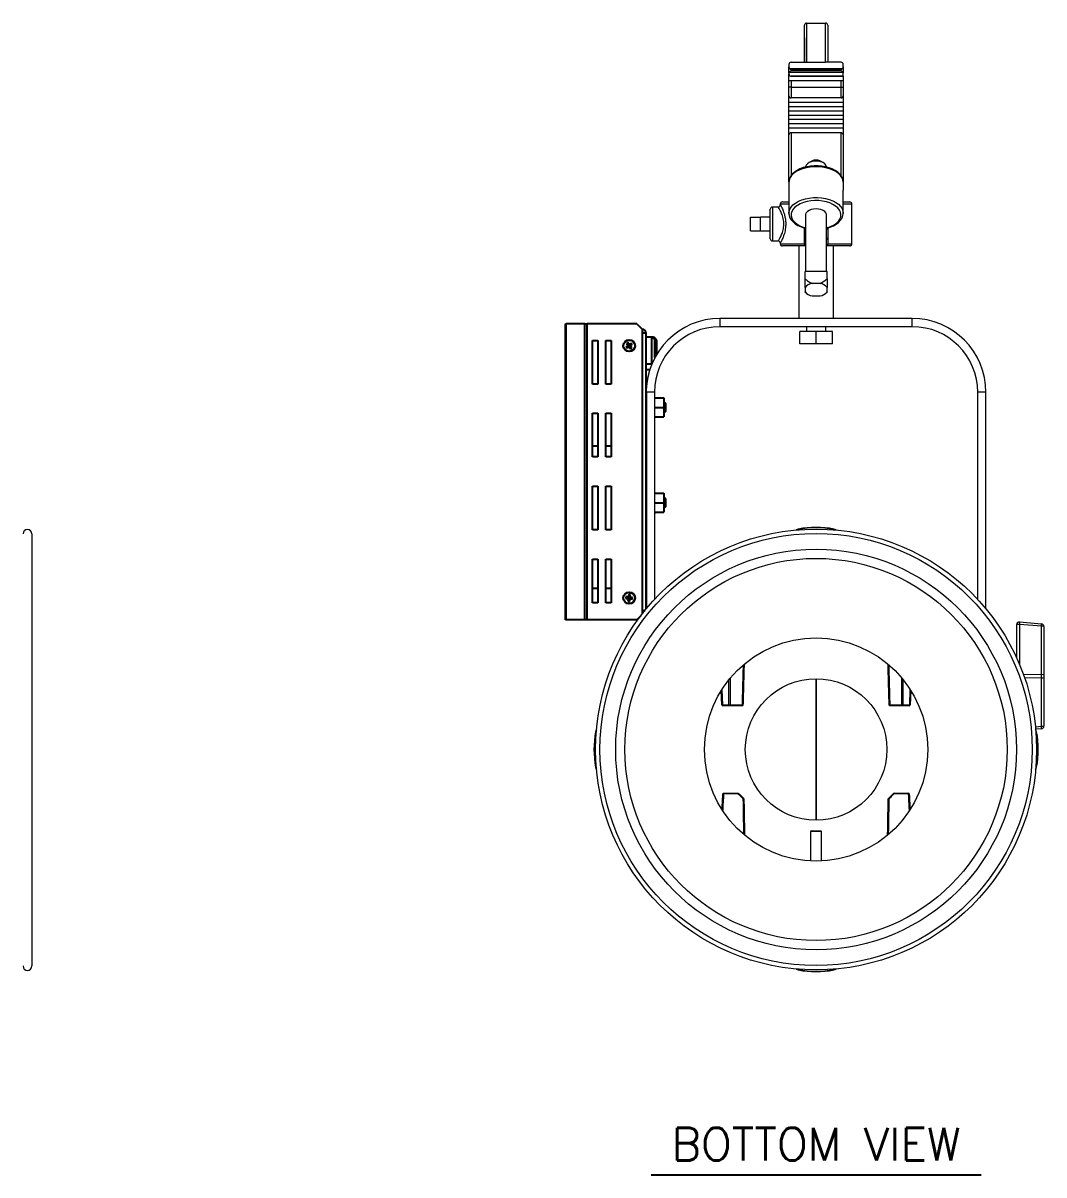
# Model space of a CAD drawing. Extents: x 11 to 120, y 2 to 94.
# Drawn here: x 37.04 to 60.4, y 30.78 to 57.15 of the extents above; entities that cross this region are included whole.
import ezdxf
from ezdxf.enums import TextEntityAlignment as Align

# ---------------------------------------------------------------- set-up
doc = ezdxf.new("R2010")
doc.units = 0
doc.header["$MEASUREMENT"] = 0
doc.linetypes.add('SLD-Solid', pattern=[0])
doc.layers.add('OBJECT', color=7, linetype='CONTINUOUS')
doc.styles.get("Standard").update_dxf_attribs({"font": 'SIMPLEX'})

msp = doc.modelspace()

# ---------------------------------------------------------------- linework, layer by layer
at = {"layer": 'OBJECT', "color": 7, "linetype": 'SLD-Solid', "lineweight": 15}
for p, q in [((54.921, 56.255), (54.921, 57.102)), ((54.971, 57.152), (54.971, 56.255)), ((54.971, 57.152), (55.403, 57.152)), ((55.403, 56.255), (55.403, 57.152)), ((55.453, 57.102), (55.453, 56.255)), ((54.921, 56.814), (54.921, 56.402)), ((55.453, 56.814), (55.453, 56.402)), ((54.566, 56.205), (54.566, 56.149)), ((54.616, 56.255), (54.971, 56.255)), ((54.921, 56.402), (54.921, 56.255)), ((54.971, 56.255), (55.403, 56.255)), ((55.758, 56.255), (55.403, 56.255)), ((55.453, 56.402), (55.453, 56.255)), ((55.808, 56.149), (55.808, 56.205)), ((54.566, 56.015), (54.566, 56.149)), ((54.566, 56.015), (54.566, 55.986)), ((54.566, 55.83), (54.566, 55.986)), ((55.806, 56.019), (54.567, 56.019)), ((54.581, 56.11), (55.792, 56.11)), ((54.602, 55.938), (55.808, 55.938)), ((55.758, 56.076), (54.616, 56.076)), ((54.616, 56.076), (54.616, 56.067)), ((54.616, 56.067), (55.758, 56.067)), ((55.808, 55.936), (54.616, 55.936)), ((55.758, 56.067), (55.758, 56.076)), ((55.808, 56.149), (55.808, 56.015)), ((55.808, 55.938), (55.808, 56.015)), ((55.808, 55.938), (55.808, 55.936)), ((55.808, 55.936), (55.808, 55.83)), ((55.808, 55.83), (54.566, 55.83)), ((54.566, 55.686), (54.566, 55.83)), ((54.616, 55.686), (54.566, 55.686)), ((54.566, 55.486), (54.566, 55.686)), ((54.616, 55.83), (54.616, 55.686)), ((54.616, 55.686), (55.758, 55.686)), ((54.616, 55.686), (54.616, 55.436)), ((55.758, 55.686), (55.758, 55.83)), ((55.758, 55.686), (55.808, 55.686)), ((55.758, 55.436), (55.758, 55.686)), ((55.808, 55.83), (55.808, 55.686)), ((55.808, 55.686), (55.808, 55.486)), ((54.566, 55.33), (54.566, 55.486)), ((55.758, 55.436), (54.616, 55.436)), ((55.808, 55.486), (55.808, 55.33)), ((55.808, 55.33), (54.566, 55.33)), ((54.566, 55.232), (54.566, 55.33)), ((55.808, 55.232), (54.566, 55.232)), ((54.566, 55.135), (54.566, 55.232)), ((55.808, 55.135), (54.566, 55.135)), ((54.566, 55.037), (54.566, 55.135)), ((55.808, 55.33), (55.808, 55.232)), ((55.808, 55.232), (55.808, 55.135)), ((55.808, 55.135), (55.808, 55.037)), ((55.808, 55.037), (54.566, 55.037)), ((54.566, 54.94), (54.566, 55.037)), ((55.808, 54.94), (54.566, 54.94)), ((54.566, 54.842), (54.566, 54.94)), ((55.808, 55.037), (55.808, 54.94)), ((55.808, 54.94), (55.808, 54.842)), ((55.808, 54.842), (54.566, 54.842)), ((54.566, 54.745), (54.566, 54.842)), ((55.808, 54.745), (54.566, 54.745)), ((54.566, 54.589), (54.566, 54.745)), ((55.758, 54.639), (54.616, 54.639)), ((54.616, 54.639), (54.616, 53.656)), ((55.758, 53.656), (55.758, 54.639)), ((55.808, 54.842), (55.808, 54.745)), ((55.808, 54.745), (55.808, 54.589)), ((54.566, 53.508), (54.566, 54.589)), ((55.808, 54.589), (55.808, 53.508)), ((55.087, 53.991), (55.015, 53.949)), ((55.358, 53.949), (55.286, 53.991)), ((54.566, 53.508), (54.566, 53.328)), ((54.566, 53.328), (54.566, 52.8)), ((55.808, 53.508), (55.808, 53.328)), ((55.808, 52.8), (55.808, 53.328)), ((54.418, 53.057), (54.566, 53.057)), ((55.808, 53.057), (55.956, 53.057)), ((54.137, 52.552), (54.137, 52.889)), ((54.319, 52.939), (54.187, 52.939)), ((54.187, 52.939), (54.187, 52.552)), ((54.368, 53.007), (54.368, 52.988)), ((54.566, 53.007), (54.368, 53.007)), ((54.566, 52.8), (54.566, 52.812)), ((54.566, 52.788), (54.566, 52.8)), ((54.947, 52.759), (54.947, 51.466)), ((55.427, 51.466), (55.427, 52.759)), ((56.006, 53.007), (55.808, 53.007)), ((55.808, 52.8), (55.808, 52.788)), ((56.006, 52.097), (56.006, 53.007)), ((53.687, 52.398), (53.687, 52.706)), ((53.687, 52.706), (53.917, 52.706)), ((54.137, 52.708), (53.917, 52.708)), ((53.917, 52.706), (53.917, 52.708)), ((53.917, 52.577), (53.917, 52.706)), ((53.917, 52.527), (53.917, 52.577)), ((53.917, 52.398), (53.917, 52.527)), ((54.137, 52.214), (54.137, 52.552)), ((54.187, 52.552), (54.187, 52.164)), ((53.687, 52.398), (53.917, 52.398)), ((53.917, 52.396), (53.917, 52.398)), ((53.917, 52.396), (54.137, 52.396)), ((54.921, 52.223), (54.921, 52.458)), ((54.921, 52.102), (54.921, 52.223)), ((55.453, 52.46), (55.453, 52.223)), ((55.453, 52.223), (55.453, 52.102)), ((55.47, 52.463), (55.47, 52.463)), ((54.187, 52.164), (54.32, 52.164)), ((54.368, 52.121), (54.368, 52.097)), ((54.368, 52.097), (54.921, 52.097)), ((54.947, 52.047), (54.418, 52.047)), ((54.792, 52.047), (54.792, 50.387)), ((55.956, 52.047), (55.427, 52.047)), ((55.452, 52.097), (56.006, 52.097)), ((55.582, 50.387), (55.582, 52.047)), ((55.437, 51.466), (54.937, 51.466)), ((54.937, 51.294), (54.937, 51.466)), ((55.437, 51.294), (55.437, 51.466)), ((55.277, 51.191), (55.096, 51.191)), ((54.937, 51.099), (54.937, 50.996)), ((54.937, 50.992), (54.955, 50.973)), ((55.096, 50.904), (55.277, 50.904)), ((55.418, 50.973), (55.437, 50.992)), ((55.437, 50.996), (55.437, 51.099)), ((52.987, 50.387), (52.987, 50.199)), ((57.387, 50.387), (52.987, 50.387)), ((57.387, 50.199), (57.387, 50.387)), ((57.387, 50.199), (52.987, 50.199)), ((54.964, 50.199), (54.964, 50.087)), ((55.409, 50.087), (55.409, 50.199)), ((54.812, 49.807), (54.812, 50.087)), ((55.187, 50.087), (54.812, 50.087)), ((55.187, 49.807), (55.187, 50.087)), ((55.562, 50.087), (55.187, 50.087)), ((55.562, 49.807), (55.562, 50.087)), ((55.187, 49.807), (54.812, 49.807)), ((55.562, 49.807), (55.187, 49.807)), ((51.487, 48.699), (51.299, 48.699)), ((51.487, 48.699), (51.299, 48.699)), ((51.487, 48.699), (51.487, 43.951)), ((59.075, 48.699), (58.887, 48.699)), ((58.887, 43.951), (58.887, 48.699)), ((59.075, 43.737), (59.075, 48.699)), ((37.235, 45.456), (37.235, 35.582)), ((59.778, 42.615), (59.778, 43.377)), ((60.344, 43.34), (59.844, 43.384)), ((59.844, 43.384), (59.844, 42.462)), ((59.845, 43.439), (60.345, 43.395)), ((60.344, 42.232), (60.344, 43.34)), ((60.403, 43.333), (60.403, 42.225)), ((60.344, 42.232), (59.933, 42.235)), ((60.344, 42.158), (60.344, 42.232)), ((60.403, 42.225), (60.403, 42.165)), ((53.191, 41.543), (53.191, 42.115)), ((53.227, 41.543), (53.227, 42.159)), ((55.187, 38.899), (55.187, 42.139)), ((55.187, 42.139), (55.187, 38.899)), ((57.146, 41.543), (57.146, 42.159)), ((57.182, 41.543), (57.182, 42.115)), ((60.344, 42.158), (59.961, 42.155)), ((60.344, 41.05), (60.344, 42.158)), ((60.403, 42.165), (60.403, 41.057)), ((53.029, 41.543), (53.018, 41.87)), ((53.032, 41.892), (53.044, 41.543)), ((57.329, 41.543), (57.341, 41.892)), ((57.355, 41.87), (57.344, 41.543)), ((53.029, 41.543), (53.029, 41.543)), ((53.044, 41.543), (53.191, 41.543)), ((53.044, 41.543), (53.044, 41.543)), ((53.191, 41.519), (53.054, 41.519)), ((57.182, 41.543), (57.329, 41.543)), ((57.319, 41.519), (57.182, 41.519)), ((57.329, 41.543), (57.329, 41.543)), ((57.344, 41.543), (57.344, 41.543)), ((60.207, 41.038), (60.344, 41.05)), ((60.345, 40.995), (60.212, 40.983)), ((55.082, 38.659), (55.062, 38.639)), ((55.062, 38.639), (55.062, 37.967)), ((55.312, 38.639), (55.062, 38.639)), ((55.082, 38.659), (55.292, 38.659)), ((55.312, 38.639), (55.292, 38.659)), ((55.312, 37.967), (55.312, 38.639)), ((37.235, 35.582), (37.235, 35.562))]:
    msp.add_line(p, q, dxfattribs=at)
at = {"layer": 'OBJECT'}
for p, q in [((49.449, 50.264), (49.469, 50.264)), ((49.449, 43.489), (49.449, 50.264)), ((49.469, 43.489), (49.469, 50.264)), ((49.896, 50.264), (49.469, 50.264)), ((49.896, 50.264), (49.946, 50.264)), ((49.896, 43.489), (49.896, 50.264)), ((49.946, 43.489), (49.946, 50.264)), ((51.084, 50.264), (49.946, 50.264)), ((51.084, 50.264), (51.209, 50.139)), ((51.209, 50.139), (51.209, 43.625)), ((50.069, 48.886), (50.069, 49.886)), ((50.069, 49.886), (50.194, 49.886)), ((50.194, 49.886), (50.194, 48.886)), ((50.374, 48.886), (50.374, 49.886)), ((50.374, 49.886), (50.499, 49.886)), ((50.499, 49.886), (50.499, 48.886)), ((51.299, 50.049), (51.209, 50.049)), ((51.299, 43.737), (51.299, 50.049)), ((51.443, 49.96), (51.299, 49.96)), ((51.419, 49.959), (51.299, 49.959)), ((51.419, 49.956), (51.299, 49.956)), ((51.419, 49.959), (51.419, 49.956)), ((51.419, 49.956), (51.419, 49.339)), ((51.443, 49.96), (51.443, 49.952)), ((51.499, 49.876), (51.499, 49.878)), ((51.499, 49.496), (51.499, 49.876)), ((51.539, 49.857), (51.539, 49.863)), ((51.539, 49.566), (51.539, 49.857)), ((50.837, 49.732), (50.896, 49.766)), ((50.849, 49.815), (50.896, 49.766)), ((50.857, 49.705), (50.907, 49.751)), ((50.877, 49.835), (50.91, 49.777)), ((50.883, 49.768), (50.896, 49.766)), ((50.91, 49.777), (50.896, 49.766)), ((50.907, 49.751), (50.896, 49.766)), ((50.907, 49.751), (50.905, 49.738)), ((50.907, 49.751), (50.921, 49.762)), ((50.94, 49.692), (50.907, 49.751)), ((50.96, 49.823), (50.91, 49.777)), ((50.91, 49.777), (50.912, 49.79)), ((50.91, 49.777), (50.921, 49.762)), ((50.98, 49.796), (50.921, 49.762)), ((50.934, 49.76), (50.921, 49.762)), ((50.968, 49.713), (50.921, 49.762)), ((51.419, 49.339), (51.299, 49.339)), ((51.378, 49.212), (51.299, 49.212)), ((50.194, 48.886), (50.069, 48.886)), ((50.499, 48.886), (50.374, 48.886)), ((51.299, 48.699), (51.299, 43.737)), ((51.487, 48.571), (51.705, 48.571)), ((51.705, 48.571), (51.705, 48.352)), ((51.487, 48.352), (51.705, 48.352)), ((51.705, 48.477), (51.709, 48.477)), ((51.705, 48.352), (51.705, 48.133)), ((51.709, 48.477), (51.739, 48.447)), ((51.709, 48.477), (51.709, 48.467)), ((51.709, 48.467), (51.709, 48.227)), ((51.739, 48.44), (51.739, 48.447)), ((51.739, 48.44), (51.739, 48.257)), ((50.069, 47.216), (50.069, 48.216)), ((50.069, 48.216), (50.194, 48.216)), ((50.194, 48.216), (50.194, 47.216)), ((50.374, 47.216), (50.374, 48.216)), ((50.374, 48.216), (50.499, 48.216)), ((50.499, 48.216), (50.499, 47.216)), ((51.487, 48.133), (51.705, 48.133)), ((51.709, 48.227), (51.705, 48.227)), ((51.739, 48.257), (51.709, 48.227)), ((50.069, 47.474), (50.194, 47.474)), ((50.374, 47.474), (50.499, 47.474)), ((50.194, 47.216), (50.069, 47.216)), ((50.499, 47.216), (50.374, 47.216)), ((50.069, 45.546), (50.069, 46.546)), ((50.069, 46.546), (50.194, 46.546)), ((50.194, 46.546), (50.194, 45.546)), ((50.374, 45.546), (50.374, 46.546)), ((50.374, 46.546), (50.499, 46.546)), ((50.499, 46.546), (50.499, 45.546)), ((51.487, 46.388), (51.705, 46.388)), ((51.487, 46.169), (51.705, 46.169)), ((51.705, 46.388), (51.705, 46.169)), ((51.705, 46.294), (51.709, 46.294)), ((51.705, 46.169), (51.705, 45.95)), ((51.709, 46.294), (51.739, 46.264)), ((51.709, 46.294), (51.709, 46.284)), ((51.709, 46.284), (51.709, 46.044)), ((51.739, 46.257), (51.739, 46.264)), ((51.739, 46.257), (51.739, 46.074)), ((51.487, 45.95), (51.705, 45.95)), ((51.516, 45.95), (51.487, 45.93)), ((51.709, 46.044), (51.705, 46.044)), ((51.739, 46.074), (51.709, 46.044)), ((50.194, 45.546), (50.069, 45.546)), ((50.499, 45.546), (50.374, 45.546)), ((50.069, 43.876), (50.069, 44.876)), ((50.069, 44.876), (50.194, 44.876)), ((50.194, 44.876), (50.194, 43.876)), ((50.374, 43.876), (50.374, 44.876)), ((50.374, 44.876), (50.499, 44.876)), ((50.499, 44.876), (50.499, 43.876)), ((50.069, 44.214), (50.194, 44.214)), ((50.075, 44.214), (50.069, 44.204)), ((50.374, 44.214), (50.499, 44.214)), ((50.899, 44.067), (50.9, 43.999)), ((50.933, 44.063), (50.919, 43.997)), ((51.299, 43.877), (51.299, 44.051)), ((50.194, 43.876), (50.069, 43.876)), ((50.499, 43.876), (50.374, 43.876)), ((50.831, 43.98), (50.898, 43.981)), ((50.834, 44.014), (50.9, 43.999)), ((50.884, 43.915), (50.898, 43.981)), ((50.898, 43.981), (50.888, 43.973)), ((50.892, 44.009), (50.9, 43.999)), ((50.898, 43.981), (50.9, 43.999)), ((50.898, 43.981), (50.917, 43.979)), ((50.919, 43.997), (50.9, 43.999)), ((50.919, 43.997), (50.917, 43.979)), ((50.983, 43.964), (50.917, 43.979)), ((50.925, 43.969), (50.917, 43.979)), ((50.918, 43.911), (50.917, 43.979)), ((50.919, 43.997), (50.929, 44.005)), ((50.986, 43.998), (50.919, 43.997)), ((51.172, 43.577), (51.084, 43.489)), ((51.209, 43.704), (51.271, 43.704)), ((49.469, 43.489), (49.449, 43.489)), ((49.896, 43.489), (49.469, 43.489)), ((49.946, 43.489), (49.896, 43.489)), ((51.084, 43.489), (49.946, 43.489))]:
    msp.add_line(p, q, dxfattribs=at)
at = {"layer": 'OBJECT', "color": 1}
msp.add_line((51.409, 30.778), (58.964, 30.778), dxfattribs=at)
at = {"layer": 'OBJECT', "color": 7, "linetype": 'SLD-Solid', "lineweight": 15, "flags": 128}
for points in [[(54.567, 56.019), (54.571, 56.022), (54.575, 56.027), (54.582, 56.033), (54.589, 56.041), (54.597, 56.049), (54.606, 56.058), (54.616, 56.067)], [(54.581, 56.11), (54.589, 56.102), (54.597, 56.094), (54.606, 56.085), (54.616, 56.076)], [(55.758, 56.076), (55.767, 56.085), (55.776, 56.094), (55.784, 56.102), (55.792, 56.11)], [(55.758, 56.067), (55.767, 56.058), (55.776, 56.049), (55.784, 56.041), (55.791, 56.033), (55.798, 56.027), (55.802, 56.022), (55.806, 56.019)], [(55.808, 53.508), (55.805, 53.54), (55.792, 53.593), (55.767, 53.644), (55.731, 53.692), (55.683, 53.736), (55.625, 53.777), (55.558, 53.811), (55.484, 53.84), (55.404, 53.862), (55.32, 53.877), (55.233, 53.884), (55.145, 53.884), (55.058, 53.877), (54.973, 53.863), (54.893, 53.841), (54.818, 53.813), (54.751, 53.778), (54.691, 53.738), (54.642, 53.691), (54.604, 53.641), (54.579, 53.586), (54.567, 53.531), (54.566, 53.508)], [(55.808, 53.508), (55.801, 53.561), (55.78, 53.613), (55.746, 53.662), (55.7, 53.708), (55.642, 53.75), (55.574, 53.786), (55.497, 53.816), (55.413, 53.839), (55.325, 53.855), (55.233, 53.863), (55.14, 53.863), (55.048, 53.855), (54.96, 53.839), (54.876, 53.816), (54.799, 53.786), (54.731, 53.75), (54.673, 53.708), (54.627, 53.662), (54.593, 53.613), (54.572, 53.561), (54.566, 53.508)], [(55.427, 53.853), (55.425, 53.869), (55.411, 53.901), (55.384, 53.931), (55.346, 53.956), (55.298, 53.974), (55.244, 53.986), (55.187, 53.99), (55.129, 53.986), (55.075, 53.974), (55.027, 53.956), (54.989, 53.931), (54.962, 53.901), (54.948, 53.869), (54.947, 53.853)], [(54.566, 52.812), (54.568, 52.834), (54.584, 52.887), (54.615, 52.939), (54.658, 52.987), (54.714, 53.031), (54.781, 53.07), (54.857, 53.102), (54.941, 53.127), (55.031, 53.145), (55.124, 53.154), (55.219, 53.156), (55.313, 53.149), (55.404, 53.134), (55.49, 53.111), (55.569, 53.08), (55.639, 53.044), (55.699, 53.001), (55.746, 52.954), (55.781, 52.904), (55.801, 52.851), (55.808, 52.8)], [(55.455, 52.47), (55.532, 52.498), (55.599, 52.533), (55.657, 52.573), (55.702, 52.618), (55.734, 52.667), (55.753, 52.718), (55.757, 52.77), (55.747, 52.821), (55.723, 52.871), (55.685, 52.919), (55.635, 52.962), (55.573, 53), (55.502, 53.032), (55.422, 53.057), (55.337, 53.075), (55.248, 53.085), (55.157, 53.086), (55.067, 53.079), (54.98, 53.064), (54.899, 53.042), (54.824, 53.012), (54.759, 52.976), (54.704, 52.935), (54.662, 52.889), (54.633, 52.839), (54.618, 52.788), (54.617, 52.736), (54.63, 52.685), (54.658, 52.635), (54.699, 52.589), (54.752, 52.547), (54.816, 52.51), (54.89, 52.479), (54.947, 52.462)], [(54.567, 52.813), (54.566, 52.802), (54.571, 52.748), (54.589, 52.695), (54.618, 52.646), (54.659, 52.599), (54.71, 52.556), (54.772, 52.517), (54.842, 52.485), (54.918, 52.459), (54.941, 52.453)], [(54.566, 52.788), (54.566, 52.778), (54.568, 52.772)], [(55.427, 52.759), (55.425, 52.776), (55.411, 52.808), (55.384, 52.837), (55.346, 52.862), (55.298, 52.881), (55.244, 52.893), (55.187, 52.897), (55.129, 52.893), (55.075, 52.881), (55.027, 52.862), (54.989, 52.837), (54.962, 52.808), (54.948, 52.776), (54.947, 52.759)], [(55.47, 52.463), (55.511, 52.477), (55.583, 52.508), (55.647, 52.545), (55.703, 52.588), (55.748, 52.636), (55.781, 52.689), (55.801, 52.743), (55.807, 52.792)], [(55.804, 52.77), (55.807, 52.778), (55.808, 52.788)], [(55.808, 52.8), (55.807, 52.796), (55.807, 52.793)], [(55.451, 52.454), (55.451, 52.453), (55.454, 52.456), (55.462, 52.46), (55.47, 52.463)], [(53.191, 41.543), (53.191, 41.538), (53.191, 41.534), (53.191, 41.53), (53.191, 41.526), (53.191, 41.523), (53.191, 41.521), (53.191, 41.519), (53.191, 41.519)], [(57.182, 41.519), (57.182, 41.519), (57.182, 41.521), (57.182, 41.523), (57.182, 41.526), (57.182, 41.53), (57.182, 41.534), (57.182, 41.538), (57.182, 41.543)]]:
    msp.add_lwpolyline(points, dxfattribs=at)
at = {"layer": 'OBJECT'}
for centre, radius in [((50.909, 49.764), 0.135), ((50.909, 49.764), 0.129), ((50.909, 43.989), 0.135), ((50.909, 43.989), 0.129)]:
    msp.add_circle(centre, radius, dxfattribs=at)
at = {"layer": 'OBJECT', "color": 7, "linetype": 'SLD-Solid', "lineweight": 15}
for radius in [5.047, 4.947, 4.587, 4.375, 2.555, 1.62]:
    msp.add_circle((55.187, 40.519), radius, dxfattribs=at)
for centre, radius, start, end in [((54.971, 57.102), 0.05, 90, 180), ((55.403, 57.102), 0.05, 0, 90), ((54.616, 56.205), 0.05, 90, 180), ((55.758, 56.205), 0.05, 0, 90), ((54.616, 55.986), 0.05, 180, 254.528), ((54.616, 55.986), 0.05, 254.528, 270), ((54.616, 55.486), 0.05, 180, 270), ((55.758, 55.486), 0.05, 270, 0), ((54.616, 54.589), 0.05, 90, 180), ((55.758, 54.589), 0.05, 0, 90), ((55.187, 53.802), 0.213, 62.0659, 117.9341), ((54.418, 53.007), 0.05, 90, 180), ((55.956, 53.007), 0.05, 0, 90), ((54.187, 52.889), 0.05, 90, 180), ((54.32, 52.987), 0.0469, 267.966, 2.0745), ((54.962, 52.226), 0.0411, 183.2182, 248.5612), ((55.486, 52.366), 0.109, 106.3399, 123.1431), ((55.411, 52.463), 0.0411, 291.4379, 356.7827), ((55.411, 52.226), 0.0411, 291.4388, 356.7818), ((55.468, 52.478), 0.015, 212.355, 277.5204), ((54.187, 52.214), 0.05, 180, 270), ((54.32, 52.116), 0.0478, 4.7144, 89.7217), ((54.418, 52.097), 0.05, 180, 270), ((55.956, 52.097), 0.05, 270, 0), ((55.129, 50.948), 0.245, 97.7394, 141.9356), ((55.244, 50.948), 0.245, 38.0644, 82.2606), ((55.129, 51.147), 0.245, 218.0644, 262.2606), ((55.244, 51.147), 0.245, 277.7394, 321.9356), ((52.987, 48.699), 1.688, 90, 180), ((57.387, 48.699), 1.688, 0, 90), ((52.987, 48.699), 1.5, 90, 180), ((57.387, 48.699), 1.5, 0, 90), ((52.987, 48.699), 1.688, 162.2985, 180), ((37.135, 45.456), 0.1, 0, 180), ((54.801, 45.449), 0.12, 100.4137, 126.6126), ((54.801, 45.449), 0.11, 100.4137, 117.4081), ((55.187, 43.354), 2.25, 79.5863, 100.4137), ((54.541, 45.516), 0.244, 9.8759, 12.1037), ((55.187, 43.354), 2.24, 79.5863, 100.4137), ((55.832, 45.516), 0.244, 167.8963, 170.1241), ((55.572, 45.449), 0.11, 62.5919, 79.5863), ((55.572, 45.449), 0.12, 53.3874, 79.5863), ((59.84, 43.377), 0.0625, 85, 180), ((59.827, 43.223), 0.162, 83.8455, 107.8397), ((59.624, 43.416), 0.223, 351.7224, 6.0295), ((60.124, 43.372), 0.223, 351.7242, 6.0272), ((60.358, 43.206), 0.135, 70.776, 95.801), ((60.34, 43.333), 0.0625, 0, 85), ((60.358, 42.098), 0.135, 70.7764, 95.8009), ((60.358, 42.293), 0.135, 264.1982, 289.2245), ((53.036, 41.686), 0.143, 267.5028, 273.4972), ((53.037, 41.651), 0.108, 266.0123, 273.9877), ((53.054, 41.544), 0.025, 182, 270), ((52.905, 41.537), 0.321, 356.7245, 1.0653), ((53.507, 41.686), 0.143, 267.0317, 272.9683), ((56.866, 41.686), 0.143, 267.0317, 272.9683), ((57.468, 41.537), 0.321, 178.9347, 183.2755), ((57.319, 41.544), 0.025, 270, 358), ((57.337, 41.686), 0.143, 266.5028, 272.4972), ((57.336, 41.651), 0.108, 266.0123, 273.9877), ((52.352, 40.519), 2.25, 169.5863, 190.4137), ((52.351, 40.519), 2.24, 169.5863, 190.4137), ((50.257, 40.904), 0.12, 143.3874, 169.5863), ((50.19, 41.165), 0.245, 257.9, 260.1212), ((50.256, 40.904), 0.11, 152.5919, 169.5863), ((60.116, 40.904), 0.12, 10.4137, 36.6126), ((60.117, 40.904), 0.11, 10.4137, 27.4081), ((60.183, 41.165), 0.245, 279.8788, 282.1), ((58.022, 40.519), 2.24, 349.5863, 10.4137), ((58.022, 40.519), 2.25, 349.5863, 10.4137), ((60.358, 41.185), 0.135, 264.1982, 289.2245), ((60.124, 41.018), 0.223, 353.9729, 8.2758), ((60.34, 41.057), 0.0625, 275, 0), ((50.19, 39.873), 0.245, 99.8788, 102.1), ((50.257, 40.134), 0.12, 190.4137, 216.6126), ((50.256, 40.134), 0.11, 190.4137, 207.4081), ((60.116, 40.134), 0.12, 323.3874, 349.5863), ((60.117, 40.134), 0.11, 332.5919, 349.5863), ((60.183, 39.873), 0.245, 77.9, 80.1212), ((53.069, 39.504), 0.015, 90, 177), ((53.058, 39.363), 0.141, 85.4254, 91.6387), ((52.907, 39.508), 0.162, 358.7294, 3.9072), ((53.191, 39.508), 0.211, 359.0245, 2.9934), ((53.401, 39.504), 0.015, 45, 90), ((53.805, 39.106), 0.567, 133.889, 135.3591), ((53.862, 39.048), 0.481, 133.6897, 135.4254), ((53.526, 39.244), 0.142, 86.516, 92.4687), ((53.52, 39.385), 0.015, 1, 45), ((56.853, 39.387), 0.015, 134, 179), ((56.847, 39.246), 0.142, 87.529, 93.4864), ((56.48, 39.032), 0.516, 43.6026, 45.22), ((56.974, 39.504), 0.015, 90, 134), ((56.528, 39.079), 0.616, 43.6682, 45.0207), ((57.184, 39.508), 0.211, 177.004, 180.9746), ((57.466, 39.508), 0.162, 176.0928, 181.2706), ((57.304, 39.504), 0.015, 3, 90), ((57.315, 39.363), 0.141, 88.3613, 94.5746), ((37.135, 35.562), 0.1, 180, 0), ((54.801, 35.589), 0.12, 233.3874, 259.5863), ((54.801, 35.588), 0.11, 242.5919, 259.5863), ((54.541, 35.522), 0.244, 347.8959, 350.1244), ((55.187, 37.684), 2.25, 259.5863, 280.4137), ((55.187, 37.683), 2.24, 259.5863, 280.4137), ((55.572, 35.588), 0.11, 280.4137, 297.4081), ((55.832, 35.522), 0.244, 189.8756, 192.1041), ((55.572, 35.589), 0.12, 280.4137, 306.6126)]:
    msp.add_arc(centre, radius, start, end, dxfattribs=at)
at = {"layer": 'OBJECT'}
for centre, radius, start, end in [((51.209, 50.049), 0.09, 0, 90), ((51.209, 50.049), 0.03, 0, 90), ((52.166, 48.066), 2.132, 127.0138, 128.571), ((51.111, 49.914), 0.329, 213.5898, 219.5612), ((51.059, 49.562), 0.329, 123.5891, 129.5619), ((52.604, 51.025), 2.132, 214.58, 216.1371), ((49.648, 51.459), 2.131, 304.5797, 306.1374), ((49.209, 48.506), 2.133, 37.0144, 38.5707), ((52.607, 51.021), 2.132, 217.0138, 218.571), ((52.17, 48.067), 2.133, 124.5803, 126.1363), ((49.65, 51.463), 2.133, 307.0144, 308.5707), ((49.212, 48.503), 2.132, 34.58, 36.1366), ((50.758, 49.966), 0.329, 303.5898, 309.5612), ((50.706, 49.614), 0.329, 33.5891, 39.5619), ((53.012, 43.774), 2.133, 172.1269, 173.6832), ((50.883, 43.738), 0.329, 81.1363, 87.1075), ((48.806, 44.207), 2.132, 354.5603, 356.1173), ((51.159, 43.963), 0.329, 171.1363, 177.1075), ((51.123, 46.092), 2.133, 262.1267, 263.6832), ((50.69, 41.886), 2.132, 84.5606, 86.1173), ((53.012, 43.77), 2.133, 174.5608, 176.1168), ((50.934, 44.24), 0.329, 261.1364, 267.1077), ((48.806, 44.203), 2.131, 352.1264, 353.6837), ((51.127, 46.092), 2.133, 264.5607, 266.1172), ((50.694, 41.886), 2.132, 82.1265, 83.6835), ((50.658, 44.015), 0.329, 351.1363, 357.1075), ((51.209, 43.704), 0.03, 270, 0)]:
    msp.add_arc(centre, radius, start, end, dxfattribs=at)
at = {"layer": 'OBJECT', "color": 7, "linetype": 'SLD-Solid', "lineweight": 15}
for centre, major_axis, ratio, start_param, end_param in [((54.616, 56.149), (0, 0.0533), 0.938361, 1.570796, 2.387984), ((54.616, 56.015), (0.05, 0), 0.276798, 2.871556, 3.141593), ((55.758, 56.149), (0, 0.0533), 0.938361, 3.895202, 4.712389), ((55.758, 56.015), (0.05, 0), 0.276798, 0, 0.270037), ((53.054, 41.544), (0, 0.025), 0.399995, 1.605703, 3.141593), ((57.319, 41.544), (0, 0.025), 0.399995, 3.141593, 4.677482)]:
    msp.add_ellipse(centre, major_axis=major_axis, ratio=ratio, start_param=start_param, end_param=end_param, dxfattribs=at)
for points, knots in [([(54.32, 52.169), (54.32, 52.168), (54.319, 52.165), (54.33, 52.181), (54.351, 52.214), (54.386, 52.28), (54.427, 52.383), (54.446, 52.477), (54.451, 52.572), (54.445, 52.63), (54.431, 52.694), (54.419, 52.739), (54.392, 52.811), (54.357, 52.879), (54.326, 52.931), (54.321, 52.936), (54.319, 52.938)], [0, 0, 0, 0, 0.038259, 0.094155, 0.150098, 0.261064, 0.362088, 0.462941, 0.493158, 0.592907, 0.600231, 0.657041, 0.713904, 0.818093, 0.913367, 1, 1, 1, 1]), ([(54.368, 52.988), (54.368, 52.989), (54.366, 52.994), (54.376, 52.978), (54.405, 52.922), (54.438, 52.844), (54.463, 52.763), (54.479, 52.693), (54.49, 52.619), (54.492, 52.554), (54.489, 52.467), (54.471, 52.363), (54.44, 52.266), (54.413, 52.202), (54.395, 52.162), (54.38, 52.133), (54.369, 52.113), (54.37, 52.118), (54.37, 52.121)], [0, 0, 0, 0, 0.00615, 0.09662, 0.187215, 0.287407, 0.34236, 0.398965, 0.451849, 0.506595, 0.53694, 0.637378, 0.735889, 0.788472, 0.842562, 0.894619, 0.948683, 1, 1, 1, 1]), ([(54.947, 52.057), (54.942, 52.06), (54.934, 52.065), (54.925, 52.079), (54.922, 52.09), (54.921, 52.096), (54.921, 52.097)], [0, 0, 0, 0, 0.323001, 0.650919, 0.933734, 1, 1, 1, 1]), ([(55.452, 52.097), (55.451, 52.092), (55.45, 52.082), (55.441, 52.069), (55.434, 52.06), (55.428, 52.057), (55.427, 52.057)], [0, 0, 0, 0, 0.293131, 0.585108, 0.905331, 1, 1, 1, 1]), ([(54.937, 51.294), (54.955, 51.279), (54.997, 51.246), (55.051, 51.211), (55.088, 51.195), (55.096, 51.191)], [0, 0, 0, 0, 0.37695, 0.863751, 1, 1, 1, 1]), ([(54.937, 51.099), (54.937, 51.129), (54.937, 51.192), (54.937, 51.259), (54.937, 51.294)], [0, 0, 0, 0, 0.480505, 1, 1, 1, 1]), ([(55.277, 51.191), (55.307, 51.206), (55.365, 51.235), (55.413, 51.275), (55.437, 51.294)], [0, 0, 0, 0, 0.515407, 1, 1, 1, 1]), ([(55.437, 51.294), (55.437, 51.259), (55.437, 51.192), (55.437, 51.129), (55.437, 51.099)], [0, 0, 0, 0, 0.519495, 1, 1, 1, 1]), ([(54.937, 50.994), (54.937, 50.993), (54.937, 50.992), (54.937, 50.995), (54.937, 50.996)], [0, 0, 0, 0, 0.575593, 1, 1, 1, 1]), ([(55.437, 50.996), (55.437, 50.995), (55.437, 50.992), (55.437, 50.993), (55.437, 50.994)], [0, 0, 0, 0, 0.424494, 1, 1, 1, 1]), ([(53.5, 41.543), (53.5, 41.553), (53.501, 41.603), (53.507, 41.813), (53.514, 42.106), (53.521, 42.36), (53.524, 42.453)], [0, 0, 0, 0, 0.032947, 0.164734, 0.691884, 1, 1, 1, 1]), ([(56.849, 42.454), (56.853, 42.337), (56.86, 42.034), (56.868, 41.73), (56.873, 41.543)], [0, 0, 0, 0, 0.385087, 1, 1, 1, 1]), ([(53.191, 41.543), (53.191, 41.543), (53.196, 41.543), (53.204, 41.543), (53.215, 41.543), (53.223, 41.543), (53.227, 41.543)], [0, 0, 0, 0, 0.000066, 0.354276, 0.67713, 1, 1, 1, 1]), ([(53.227, 41.543), (53.243, 41.543), (53.327, 41.543), (53.418, 41.543), (53.492, 41.543), (53.5, 41.543)], [0, 0, 0, 0, 0.183121, 0.915604, 1, 1, 1, 1]), ([(53.489, 41.519), (53.49, 41.519), (53.49, 41.519), (53.492, 41.52), (53.495, 41.523), (53.498, 41.528), (53.499, 41.535), (53.5, 41.541), (53.5, 41.543)], [0, 0, 0, 0, 0.005052, 0.17424, 0.394169, 0.600234, 0.8, 1, 1, 1, 1]), ([(53.514, 41.543), (53.514, 41.541), (53.514, 41.535), (53.509, 41.528), (53.504, 41.523), (53.497, 41.52), (53.492, 41.519), (53.49, 41.519), (53.489, 41.519)], [0, 0, 0, 0, 0.199999, 0.399761, 0.605822, 0.825753, 0.994948, 1, 1, 1, 1]), ([(56.884, 41.519), (56.883, 41.519), (56.881, 41.519), (56.876, 41.52), (56.869, 41.523), (56.864, 41.528), (56.86, 41.535), (56.859, 41.541), (56.859, 41.543)], [0, 0, 0, 0, 0.005052, 0.174247, 0.394178, 0.600239, 0.800001, 1, 1, 1, 1]), ([(56.873, 41.543), (56.885, 41.543), (56.963, 41.543), (57.054, 41.543), (57.134, 41.543), (57.146, 41.543)], [0, 0, 0, 0, 0.129031, 0.861515, 1, 1, 1, 1]), ([(56.873, 41.543), (56.873, 41.541), (56.874, 41.535), (56.875, 41.528), (56.878, 41.523), (56.881, 41.52), (56.883, 41.519), (56.884, 41.519), (56.884, 41.519)], [0, 0, 0, 0, 0.2, 0.399766, 0.605831, 0.82576, 0.994948, 1, 1, 1, 1]), ([(57.146, 41.543), (57.146, 41.543), (57.15, 41.543), (57.158, 41.543), (57.17, 41.543), (57.178, 41.543), (57.182, 41.543)], [0, 0, 0, 0, 0.000066, 0.354282, 0.677135, 1, 1, 1, 1]), ([(53.069, 39.504), (53.069, 39.499), (53.067, 39.454), (53.06, 39.33), (53.054, 39.21), (53.05, 39.13)], [0, 0, 0, 0, 0.041037, 0.361502, 1, 1, 1, 1]), ([(53.402, 39.504), (53.392, 39.504), (53.342, 39.504), (53.231, 39.504), (53.13, 39.504), (53.069, 39.504)], [0, 0, 0, 0, 0.090229, 0.451146, 1, 1, 1, 1]), ([(53.52, 39.386), (53.513, 39.393), (53.478, 39.428), (53.438, 39.468), (53.406, 39.5), (53.402, 39.504)], [0, 0, 0, 0, 0.178965, 0.894824, 1, 1, 1, 1]), ([(53.534, 38.579), (53.534, 38.59), (53.529, 38.859), (53.525, 39.128), (53.52, 39.386)], [0, 0, 0, 0, 0.040351, 1, 1, 1, 1]), ([(56.853, 39.388), (56.853, 39.378), (56.852, 39.328), (56.848, 39.118), (56.844, 38.858), (56.84, 38.639), (56.839, 38.579)], [0, 0, 0, 0, 0.037062, 0.185311, 0.778306, 1, 1, 1, 1]), ([(56.974, 39.504), (56.966, 39.497), (56.93, 39.463), (56.89, 39.424), (56.857, 39.392), (56.853, 39.388)], [0, 0, 0, 0, 0.178966, 0.894829, 1, 1, 1, 1]), ([(57.304, 39.504), (57.294, 39.504), (57.244, 39.504), (57.134, 39.504), (57.034, 39.504), (56.974, 39.504)], [0, 0, 0, 0, 0.090799, 0.453995, 1, 1, 1, 1])]:
    msp.add_open_spline(points, degree=3, knots=knots, dxfattribs=at)
for points in [[(54.947, 52.452), (54.941, 52.453)], [(54.921, 52.097), (54.921, 52.102)], [(55.453, 52.102), (55.452, 52.097)], [(53.539, 42.465), (53.514, 41.543)], [(56.859, 41.543), (56.834, 42.466)], [(53.226, 41.519), (53.191, 41.519)], [(53.489, 41.519), (53.226, 41.519)], [(57.147, 41.519), (56.884, 41.519)], [(57.182, 41.519), (57.147, 41.519)], [(53.035, 39.153), (53.054, 39.505)], [(53.069, 39.519), (53.401, 39.519)], [(53.412, 39.515), (53.53, 39.396)], [(53.535, 39.386), (53.549, 38.566)], [(56.824, 38.566), (56.838, 39.388)], [(56.843, 39.398), (56.963, 39.515)], [(56.974, 39.519), (57.304, 39.519)], [(57.323, 39.13), (57.304, 39.504)], [(57.319, 39.505), (57.338, 39.153)]]:
    msp.add_open_spline(points, degree=1, dxfattribs=at)
at = {"layer": 'OBJECT'}
for points, knots in [([(51.499, 49.878), (51.499, 49.879), (51.498, 49.886), (51.496, 49.901), (51.486, 49.924), (51.468, 49.943), (51.445, 49.956), (51.427, 49.958), (51.419, 49.959)], [0, 0, 0, 0, 0.003688, 0.16918, 0.383479, 0.590872, 0.795386, 1, 1, 1, 1]), ([(51.419, 49.956), (51.427, 49.955), (51.445, 49.953), (51.468, 49.94), (51.486, 49.921), (51.496, 49.898), (51.498, 49.883), (51.499, 49.876), (51.499, 49.876)], [0, 0, 0, 0, 0.204614, 0.409128, 0.616519, 0.830817, 0.996312, 1, 1, 1, 1]), ([(51.539, 49.863), (51.539, 49.864), (51.538, 49.872), (51.536, 49.891), (51.524, 49.918), (51.502, 49.941), (51.474, 49.957), (51.453, 49.959), (51.443, 49.96)], [0, 0, 0, 0, 0.003689, 0.169182, 0.383484, 0.590873, 0.795386, 1, 1, 1, 1]), ([(51.443, 49.952), (51.453, 49.951), (51.474, 49.949), (51.502, 49.934), (51.524, 49.911), (51.536, 49.884), (51.538, 49.865), (51.539, 49.857), (51.539, 49.857)], [0, 0, 0, 0, 0.204614, 0.409127, 0.616517, 0.830818, 0.996312, 1, 1, 1, 1])]:
    msp.add_open_spline(points, degree=3, knots=knots, dxfattribs=at)
msp.add_open_spline([(51.419, 49.339), (51.421, 49.339), (51.423, 49.339), (51.425, 49.339)], degree=3, dxfattribs=at)

# ---------------------------------------------------------------- texts
at = {"layer": 'OBJECT', "color": 1}
msp.add_text('BOTTOM VIEW', height=0.75, dxfattribs=at).set_placement((55.188, 31.109), align=Align.CENTER)

doc.saveas('drawing.dxf')
